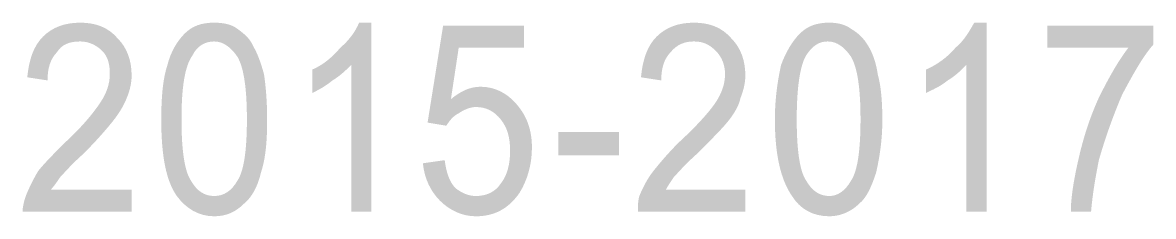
# Model space of a CAD drawing. Header units: millimetres. Extents: x 25 to 207, y 36 to 227.
# Drawn here: x 25.37 to 37.39, y 106.38 to 108.43 of the extents above; entities that cross this region are included whole.
import ezdxf

# ---------------------------------------------------------------- set-up
doc = ezdxf.new("R2010")
doc.units = ezdxf.units.MM
doc.header["$MEASUREMENT"] = 0
doc.layers.get('0').update_dxf_attribs({"linetype": 'CONTINUOUS'})

msp = doc.modelspace()

# ---------------------------------------------------------------- hatches: boundary and pattern name
at = {"true_color": 0x000007}
h = msp.add_hatch(color=0, dxfattribs=at)
edge = h.paths.add_edge_path()
edge.add_line((26.533, 106.662), (26.533, 106.43))
edge.add_line((26.533, 106.43), (25.374, 106.43))
edge.add_spline(control_points=[(25.374, 106.43), (25.374, 106.48), (25.391, 106.546), (25.408, 106.596), (25.408, 106.596), (25.441, 106.678), (25.49, 106.778), (25.54, 106.861), (25.54, 106.861), (25.606, 106.943), (25.705, 107.043), (25.821, 107.159), (25.821, 107.159), (26.02, 107.341), (26.136, 107.49), (26.202, 107.589), (26.202, 107.589), (26.268, 107.688), (26.301, 107.787), (26.301, 107.887), (26.301, 107.887), (26.301, 107.986), (26.285, 108.069), (26.219, 108.135), (26.219, 108.135), (26.152, 108.201), (26.07, 108.234), (25.987, 108.234), (25.987, 108.234), (25.871, 108.234), (25.788, 108.201), (25.739, 108.119), (25.739, 108.119), (25.672, 108.052), (25.639, 107.953), (25.639, 107.821)], knot_values=[0, 0, 0, 0, 0.027778, 0.027778, 0.027778, 0.027778, 0.055556, 0.055556, 0.055556, 0.055556, 0.083333, 0.083333, 0.083333, 0.083333, 0.111111, 0.111111, 0.111111, 0.111111, 0.138889, 0.138889, 0.138889, 0.138889, 0.166667, 0.166667, 0.166667, 0.166667, 0.194444, 0.194444, 0.194444, 0.194444, 0.222222, 0.222222, 0.222222, 0.222222, 1, 1, 1, 1], degree=3, periodic=0)
edge.add_line((25.639, 107.821), (25.424, 107.854))
edge.add_spline(control_points=[(25.424, 107.854), (25.441, 108.036), (25.49, 108.185), (25.59, 108.284), (25.59, 108.284), (25.689, 108.383), (25.821, 108.433), (25.987, 108.433), (25.987, 108.433), (26.152, 108.433), (26.285, 108.383), (26.384, 108.267), (26.384, 108.267), (26.483, 108.168), (26.533, 108.036), (26.533, 107.87), (26.533, 107.87), (26.533, 107.804), (26.517, 107.721), (26.483, 107.639), (26.483, 107.639), (26.45, 107.556), (26.401, 107.473), (26.334, 107.39), (26.334, 107.39), (26.268, 107.307), (26.169, 107.192), (26.02, 107.043), (26.02, 107.043), (25.888, 106.927), (25.805, 106.827), (25.772, 106.794), (25.772, 106.794), (25.739, 106.745), (25.705, 106.695), (25.672, 106.662)], knot_values=[0, 0, 0, 0, 0.027778, 0.027778, 0.027778, 0.027778, 0.055556, 0.055556, 0.055556, 0.055556, 0.083333, 0.083333, 0.083333, 0.083333, 0.111111, 0.111111, 0.111111, 0.111111, 0.138889, 0.138889, 0.138889, 0.138889, 0.166667, 0.166667, 0.166667, 0.166667, 0.194444, 0.194444, 0.194444, 0.194444, 0.222222, 0.222222, 0.222222, 0.222222, 1, 1, 1, 1], degree=3, periodic=0)
edge.add_line((25.672, 106.662), (26.533, 106.662))
edge = h.paths.add_edge_path()
edge.add_spline(control_points=[(26.848, 107.407), (26.848, 107.639), (26.864, 107.837), (26.914, 107.986), (26.914, 107.986), (26.947, 108.119), (27.013, 108.234), (27.096, 108.317), (27.096, 108.317), (27.179, 108.4), (27.278, 108.433), (27.41, 108.433), (27.41, 108.433), (27.51, 108.433), (27.592, 108.416), (27.659, 108.367), (27.659, 108.367), (27.725, 108.317), (27.791, 108.267), (27.824, 108.185), (27.824, 108.185), (27.874, 108.102), (27.907, 108.003), (27.94, 107.887), (27.94, 107.887), (27.957, 107.771), (27.973, 107.605), (27.973, 107.407), (27.973, 107.407), (27.973, 107.175), (27.957, 106.993), (27.907, 106.844), (27.907, 106.844), (27.874, 106.695), (27.808, 106.579), (27.725, 106.513), (27.725, 106.513), (27.642, 106.43), (27.543, 106.381), (27.41, 106.381), (27.41, 106.381), (27.245, 106.381), (27.112, 106.463), (27.013, 106.596), (27.013, 106.596), (26.897, 106.761), (26.848, 107.026), (26.848, 107.407)], knot_values=[0, 0, 0, 0, 0.020833, 0.020833, 0.020833, 0.020833, 0.041667, 0.041667, 0.041667, 0.041667, 0.0625, 0.0625, 0.0625, 0.0625, 0.083333, 0.083333, 0.083333, 0.083333, 0.104167, 0.104167, 0.104167, 0.104167, 0.125, 0.125, 0.125, 0.125, 0.145833, 0.145833, 0.145833, 0.145833, 0.166667, 0.166667, 0.166667, 0.166667, 0.1875, 0.1875, 0.1875, 0.1875, 0.208333, 0.208333, 0.208333, 0.208333, 0.229167, 0.229167, 0.229167, 0.229167, 1, 1, 1, 1], degree=3, periodic=0)
edge = h.paths.add_edge_path()
edge.add_spline(control_points=[(27.063, 107.407), (27.063, 107.076), (27.096, 106.861), (27.162, 106.761), (27.162, 106.761), (27.228, 106.645), (27.311, 106.596), (27.41, 106.596), (27.41, 106.596), (27.51, 106.596), (27.592, 106.645), (27.659, 106.761), (27.659, 106.761), (27.725, 106.861), (27.758, 107.076), (27.758, 107.407), (27.758, 107.407), (27.758, 107.738), (27.725, 107.953), (27.659, 108.069), (27.659, 108.069), (27.592, 108.168), (27.51, 108.234), (27.41, 108.234), (27.41, 108.234), (27.311, 108.234), (27.228, 108.185), (27.179, 108.085), (27.179, 108.085), (27.096, 107.97), (27.063, 107.738), (27.063, 107.407)], knot_values=[0, 0, 0, 0, 0.03125, 0.03125, 0.03125, 0.03125, 0.0625, 0.0625, 0.0625, 0.0625, 0.09375, 0.09375, 0.09375, 0.09375, 0.125, 0.125, 0.125, 0.125, 0.15625, 0.15625, 0.15625, 0.15625, 0.1875, 0.1875, 0.1875, 0.1875, 0.21875, 0.21875, 0.21875, 0.21875, 1, 1, 1, 1], degree=3, periodic=0)
edge = h.paths.add_edge_path()
edge.add_line((29.082, 106.43), (28.867, 106.43))
edge.add_line((28.867, 106.43), (28.867, 107.986))
edge.add_spline(control_points=[(28.867, 107.986), (28.817, 107.936), (28.751, 107.87), (28.668, 107.821), (28.668, 107.821), (28.586, 107.754), (28.519, 107.721), (28.453, 107.688)], knot_values=[0, 0, 0, 0, 0.125, 0.125, 0.125, 0.125, 1, 1, 1, 1], degree=3, periodic=0)
edge.add_line((28.453, 107.688), (28.453, 107.936))
edge.add_spline(control_points=[(28.453, 107.936), (28.569, 107.986), (28.668, 108.069), (28.751, 108.168), (28.751, 108.168), (28.85, 108.251), (28.917, 108.35), (28.95, 108.433)], knot_values=[0, 0, 0, 0, 0.125, 0.125, 0.125, 0.125, 1, 1, 1, 1], degree=3, periodic=0)
edge.add_line((28.95, 108.433), (29.082, 108.433))
edge.add_line((29.082, 108.433), (29.082, 106.43))
edge = h.paths.add_edge_path()
edge.add_line((29.628, 106.943), (29.86, 106.976))
edge.add_spline(control_points=[(29.86, 106.976), (29.877, 106.844), (29.91, 106.745), (29.976, 106.678), (29.976, 106.678), (30.042, 106.629), (30.108, 106.596), (30.191, 106.596), (30.191, 106.596), (30.29, 106.596), (30.39, 106.629), (30.456, 106.728), (30.456, 106.728), (30.522, 106.811), (30.555, 106.927), (30.555, 107.076), (30.555, 107.076), (30.555, 107.225), (30.522, 107.324), (30.456, 107.407), (30.456, 107.407), (30.39, 107.49), (30.307, 107.539), (30.191, 107.539), (30.191, 107.539), (30.125, 107.539), (30.059, 107.506), (30.009, 107.473), (30.009, 107.473), (29.943, 107.44), (29.91, 107.39), (29.877, 107.341)], knot_values=[0, 0, 0, 0, 0.03125, 0.03125, 0.03125, 0.03125, 0.0625, 0.0625, 0.0625, 0.0625, 0.09375, 0.09375, 0.09375, 0.09375, 0.125, 0.125, 0.125, 0.125, 0.15625, 0.15625, 0.15625, 0.15625, 0.1875, 0.1875, 0.1875, 0.1875, 0.21875, 0.21875, 0.21875, 0.21875, 1, 1, 1, 1], degree=3, periodic=0)
edge.add_line((29.877, 107.341), (29.678, 107.374))
edge.add_line((29.678, 107.374), (29.843, 108.4))
edge.add_line((29.843, 108.4), (30.704, 108.4))
edge.add_line((30.704, 108.4), (30.704, 108.168))
edge.add_line((30.704, 108.168), (30.009, 108.168))
edge.add_line((30.009, 108.168), (29.926, 107.622))
edge.add_spline(control_points=[(29.926, 107.622), (30.026, 107.705), (30.125, 107.754), (30.241, 107.754), (30.241, 107.754), (30.39, 107.754), (30.522, 107.688), (30.621, 107.572), (30.621, 107.572), (30.737, 107.44), (30.787, 107.291), (30.787, 107.109), (30.787, 107.109), (30.787, 106.927), (30.737, 106.761), (30.655, 106.629), (30.655, 106.629), (30.539, 106.463), (30.39, 106.381), (30.191, 106.381), (30.191, 106.381), (30.042, 106.381), (29.91, 106.447), (29.81, 106.546), (29.81, 106.546), (29.711, 106.645), (29.645, 106.778), (29.628, 106.943)], knot_values=[0, 0, 0, 0, 0.035714, 0.035714, 0.035714, 0.035714, 0.071429, 0.071429, 0.071429, 0.071429, 0.107143, 0.107143, 0.107143, 0.107143, 0.142857, 0.142857, 0.142857, 0.142857, 0.178571, 0.178571, 0.178571, 0.178571, 0.214286, 0.214286, 0.214286, 0.214286, 1, 1, 1, 1], degree=3, periodic=0)
h = msp.add_hatch(color=0, dxfattribs=at)
edge = h.paths.add_edge_path()
edge.add_line((33.055, 106.662), (33.055, 106.43))
edge.add_line((33.055, 106.43), (31.913, 106.43))
edge.add_spline(control_points=[(31.913, 106.43), (31.913, 106.48), (31.913, 106.546), (31.929, 106.596), (31.929, 106.596), (31.962, 106.678), (32.012, 106.778), (32.078, 106.861), (32.078, 106.861), (32.144, 106.943), (32.227, 107.043), (32.343, 107.159), (32.343, 107.159), (32.541, 107.341), (32.674, 107.49), (32.74, 107.589), (32.74, 107.589), (32.806, 107.688), (32.839, 107.787), (32.839, 107.887), (32.839, 107.887), (32.839, 107.986), (32.806, 108.069), (32.74, 108.135), (32.74, 108.135), (32.674, 108.201), (32.608, 108.234), (32.508, 108.234), (32.508, 108.234), (32.409, 108.234), (32.326, 108.201), (32.26, 108.119), (32.26, 108.119), (32.194, 108.052), (32.161, 107.953), (32.161, 107.821)], knot_values=[0, 0, 0, 0, 0.027778, 0.027778, 0.027778, 0.027778, 0.055556, 0.055556, 0.055556, 0.055556, 0.083333, 0.083333, 0.083333, 0.083333, 0.111111, 0.111111, 0.111111, 0.111111, 0.138889, 0.138889, 0.138889, 0.138889, 0.166667, 0.166667, 0.166667, 0.166667, 0.194444, 0.194444, 0.194444, 0.194444, 0.222222, 0.222222, 0.222222, 0.222222, 1, 1, 1, 1], degree=3, periodic=0)
edge.add_line((32.161, 107.821), (31.946, 107.854))
edge.add_spline(control_points=[(31.946, 107.854), (31.962, 108.036), (32.012, 108.185), (32.111, 108.284), (32.111, 108.284), (32.21, 108.383), (32.343, 108.433), (32.508, 108.433), (32.508, 108.433), (32.674, 108.433), (32.806, 108.383), (32.906, 108.267), (32.906, 108.267), (33.005, 108.168), (33.055, 108.036), (33.055, 107.87), (33.055, 107.87), (33.055, 107.804), (33.038, 107.721), (33.005, 107.639), (33.005, 107.639), (32.988, 107.556), (32.939, 107.473), (32.873, 107.39), (32.873, 107.39), (32.806, 107.307), (32.69, 107.192), (32.541, 107.043), (32.541, 107.043), (32.409, 106.927), (32.326, 106.827), (32.293, 106.794), (32.293, 106.794), (32.26, 106.745), (32.227, 106.695), (32.21, 106.662)], knot_values=[0, 0, 0, 0, 0.027778, 0.027778, 0.027778, 0.027778, 0.055556, 0.055556, 0.055556, 0.055556, 0.083333, 0.083333, 0.083333, 0.083333, 0.111111, 0.111111, 0.111111, 0.111111, 0.138889, 0.138889, 0.138889, 0.138889, 0.166667, 0.166667, 0.166667, 0.166667, 0.194444, 0.194444, 0.194444, 0.194444, 0.222222, 0.222222, 0.222222, 0.222222, 1, 1, 1, 1], degree=3, periodic=0)
edge.add_line((32.21, 106.662), (33.055, 106.662))
edge = h.paths.add_edge_path()
edge.add_spline(control_points=[(33.369, 107.407), (33.369, 107.639), (33.402, 107.837), (33.435, 107.986), (33.435, 107.986), (33.485, 108.119), (33.551, 108.234), (33.634, 108.317), (33.634, 108.317), (33.717, 108.4), (33.816, 108.433), (33.948, 108.433), (33.948, 108.433), (34.031, 108.433), (34.114, 108.416), (34.18, 108.367), (34.18, 108.367), (34.263, 108.317), (34.313, 108.267), (34.362, 108.185), (34.362, 108.185), (34.412, 108.102), (34.445, 108.003), (34.462, 107.887), (34.462, 107.887), (34.495, 107.771), (34.511, 107.605), (34.511, 107.407), (34.511, 107.407), (34.511, 107.175), (34.478, 106.993), (34.445, 106.844), (34.445, 106.844), (34.395, 106.695), (34.346, 106.579), (34.263, 106.513), (34.263, 106.513), (34.18, 106.43), (34.064, 106.381), (33.948, 106.381), (33.948, 106.381), (33.766, 106.381), (33.634, 106.463), (33.551, 106.596), (33.551, 106.596), (33.435, 106.761), (33.369, 107.026), (33.369, 107.407)], knot_values=[0, 0, 0, 0, 0.020833, 0.020833, 0.020833, 0.020833, 0.041667, 0.041667, 0.041667, 0.041667, 0.0625, 0.0625, 0.0625, 0.0625, 0.083333, 0.083333, 0.083333, 0.083333, 0.104167, 0.104167, 0.104167, 0.104167, 0.125, 0.125, 0.125, 0.125, 0.145833, 0.145833, 0.145833, 0.145833, 0.166667, 0.166667, 0.166667, 0.166667, 0.1875, 0.1875, 0.1875, 0.1875, 0.208333, 0.208333, 0.208333, 0.208333, 0.229167, 0.229167, 0.229167, 0.229167, 1, 1, 1, 1], degree=3, periodic=0)
edge = h.paths.add_edge_path()
edge.add_spline(control_points=[(33.601, 107.407), (33.601, 107.076), (33.634, 106.861), (33.7, 106.761), (33.7, 106.761), (33.766, 106.645), (33.849, 106.596), (33.948, 106.596), (33.948, 106.596), (34.031, 106.596), (34.114, 106.645), (34.18, 106.761), (34.18, 106.761), (34.246, 106.861), (34.279, 107.076), (34.279, 107.407), (34.279, 107.407), (34.279, 107.738), (34.246, 107.953), (34.18, 108.069), (34.18, 108.069), (34.114, 108.168), (34.031, 108.234), (33.932, 108.234), (33.932, 108.234), (33.833, 108.234), (33.766, 108.185), (33.7, 108.085), (33.7, 108.085), (33.634, 107.97), (33.601, 107.738), (33.601, 107.407)], knot_values=[0, 0, 0, 0, 0.03125, 0.03125, 0.03125, 0.03125, 0.0625, 0.0625, 0.0625, 0.0625, 0.09375, 0.09375, 0.09375, 0.09375, 0.125, 0.125, 0.125, 0.125, 0.15625, 0.15625, 0.15625, 0.15625, 0.1875, 0.1875, 0.1875, 0.1875, 0.21875, 0.21875, 0.21875, 0.21875, 1, 1, 1, 1], degree=3, periodic=0)
edge = h.paths.add_edge_path()
edge.add_line((35.62, 106.43), (35.405, 106.43))
edge.add_line((35.405, 106.43), (35.405, 107.986))
edge.add_spline(control_points=[(35.405, 107.986), (35.355, 107.936), (35.289, 107.87), (35.206, 107.821), (35.206, 107.821), (35.124, 107.754), (35.041, 107.721), (34.975, 107.688)], knot_values=[0, 0, 0, 0, 0.125, 0.125, 0.125, 0.125, 1, 1, 1, 1], degree=3, periodic=0)
edge.add_line((34.975, 107.688), (34.975, 107.936))
edge.add_spline(control_points=[(34.975, 107.936), (35.091, 107.986), (35.206, 108.069), (35.289, 108.168), (35.289, 108.168), (35.388, 108.251), (35.438, 108.35), (35.488, 108.433)], knot_values=[0, 0, 0, 0, 0.125, 0.125, 0.125, 0.125, 1, 1, 1, 1], degree=3, periodic=0)
edge.add_line((35.488, 108.433), (35.62, 108.433))
edge.add_line((35.62, 108.433), (35.62, 106.43))
edge = h.paths.add_edge_path()
edge.add_line((36.266, 108.168), (36.266, 108.4))
edge.add_line((36.266, 108.4), (37.391, 108.4))
edge.add_line((37.391, 108.4), (37.391, 108.201))
edge.add_spline(control_points=[(37.391, 108.201), (37.275, 108.069), (37.176, 107.887), (37.06, 107.672), (37.06, 107.672), (36.961, 107.44), (36.878, 107.208), (36.812, 106.976), (36.812, 106.976), (36.779, 106.811), (36.746, 106.629), (36.729, 106.43)], knot_values=[0, 0, 0, 0, 0.083333, 0.083333, 0.083333, 0.083333, 0.166667, 0.166667, 0.166667, 0.166667, 1, 1, 1, 1], degree=3, periodic=0)
edge.add_line((36.729, 106.43), (36.514, 106.43))
edge.add_spline(control_points=[(36.514, 106.43), (36.514, 106.579), (36.547, 106.778), (36.597, 106.993), (36.597, 106.993), (36.646, 107.208), (36.713, 107.423), (36.812, 107.639), (36.812, 107.639), (36.911, 107.837), (37.011, 108.019), (37.126, 108.168)], knot_values=[0, 0, 0, 0, 0.083333, 0.083333, 0.083333, 0.083333, 0.166667, 0.166667, 0.166667, 0.166667, 1, 1, 1, 1], degree=3, periodic=0)
edge.add_line((37.126, 108.168), (36.266, 108.168))
msp.add_hatch(color=0, dxfattribs=at).paths.add_polyline_path([(31.068, 107.026), (31.068, 107.274), (31.714, 107.274), (31.714, 107.026)])

doc.saveas('drawing.dxf')
